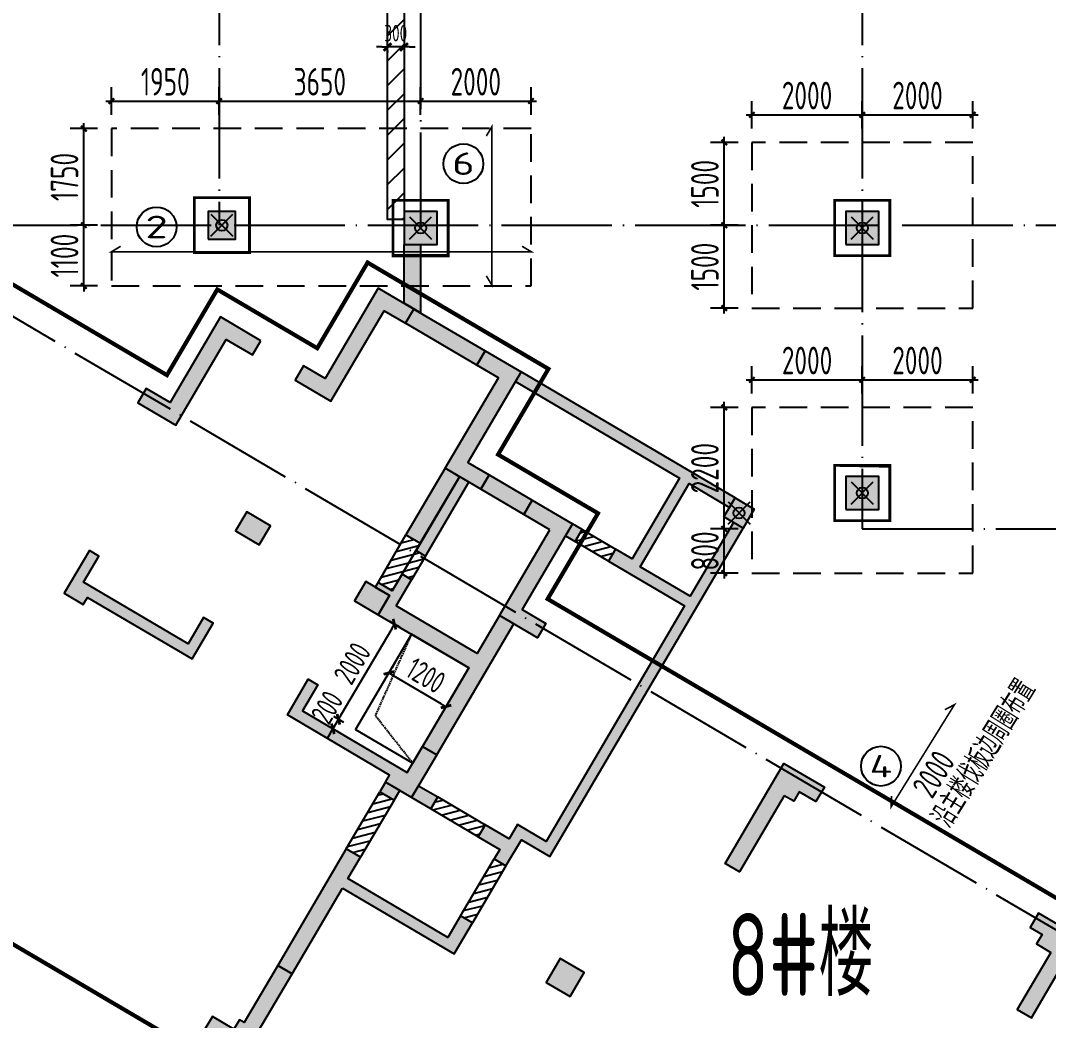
# Model space of a CAD drawing. Extents: x -57409 to 252654, y -8259 to 229119.
# Drawn here: x 150931 to 169550, y 155459 to 173571 of the extents above; entities that cross this region are included whole.
import ezdxf
from ezdxf.enums import TextEntityAlignment as Align

# ---------------------------------------------------------------- set-up
doc = ezdxf.new("R2010")
doc.units = 0
doc.header["$LTSCALE"] = 100
doc.header["$PDMODE"] = 35
doc.header["$PDSIZE"] = 200
for name, pattern in [('DASH', [0.35, 0.25, -0.1]), ('DASHED', [0.75, 0.5, -0.25]), ('DOTE', [2.4200000000000004, 2, -0.2, 0.02, -0.2])]:
    doc.linetypes.add(name, pattern=pattern)
doc.layers.get('0').update_dxf_attribs({"linetype": 'CONTINUOUS'})
doc.layers.get('Defpoints').update_dxf_attribs({"linetype": 'CONTINUOUS'})
for name, color, linetype in [('B-TEXT', 3, 'CONTINUOUS'), ('codim', 7, 'CONTINUOUS'), ('COLU', 7, 'CONTINUOUS'), ('colu-主楼', 7, 'CONTINUOUS'), ('CT', 2, 'CONTINUOUS'), ('DIM', 3, 'CONTINUOUS'), ('dim-wall', 7, 'CONTINUOUS'), ('dote', 253, 'DOTE'), ('fd', 2, 'CONTINUOUS'), ('h填实-主楼', 254, 'CONTINUOUS'), ('h填实-柱墙', 254, 'CONTINUOUS'), ('h斜线-墙', 7, 'CONTINUOUS'), ('JSK', 4, 'CONTINUOUS'), ('MK门框', 6, 'CONTINUOUS'), ('WALL', 3, 'CONTINUOUS'), ('wall-主楼', 2, 'CONTINUOUS'), ('Z-AXIS', 3, 'CONTINUOUS'), ('Z-CT', 2, 'CONTINUOUS'), ('Z-TEXT', 2, 'CONTINUOUS'), ('z柱下板带', 140, 'CONTINUOUS'), ('板底钢筋', 24, 'CONTINUOUS'), ('楼板负筋标注', 94, 'CONTINUOUS')]:
    doc.layers.add(name, color=color, linetype=linetype)
doc.layers.add('重心计算', color=7, linetype='CONTINUOUS', plot=False)
doc.styles.add('_TCH_AXIS', font='tssdeng.shx', dxfattribs={"width": 0.7, "bigfont": 'tssdchn.shx'})
doc.styles.add('COMPLEX', font='tssdeng.shx', dxfattribs={"width": 0.7, "bigfont": 'tssdchn.shx'})
doc.styles.add('Jgcad-DIM', font='tssdeng.shx', dxfattribs={"width": 0.7, "bigfont": 'tssdchn.shx'})
doc.styles.get("Standard").update_dxf_attribs({"font": 'tssdeng.shx', "width": 0.7, "bigfont": 'tssdchn.shx'})
doc.styles.add('TSSD_Dimension', font='tssdeng.shx', dxfattribs={"width": 0.7})
doc.dimstyles.new('TSSD_100_100$0', dxfattribs={"dimtxt": 300, "dimasz": 100, "dimexe": 100, "dimexo": 250, "dimgap": 100, "dimtad": 1, "dimdec": 0, "dimzin": 0, "dimdsep": 46, "dimtxsty": 'TSSD_Dimension', "dimblk": '_tsdbk', "dimblk1": '_tsdbk', "dimblk2": '_tsdbk', "dimsah": 1, "dimcen": 0, "dimdle": 100, "dimclrt": 7, "dimadec": 0, "dimazin": 0, "dimtfac": 1, "dimtdec": 0, "dimtix": 1, "dimtmove": 2, "dimatfit": 3, "dimldrblk": '_tsdbk', "dimfxl": 1, "dimtolj": 1, "dimtzin": 0, "dimarcsym": 0})
pattern_1 = [(14.54537173249153, (9856.540927073453, 8286.865382204975), (-31.89561669474234, 122.929531178078), [])]

# ---------------------------------------------------------------- blocks, each defined once
blk = doc.blocks.new('_AXISO')
blk.add_circle((2.273736754432321e-13, -5.684341886080801e-14), 0.5)
at = {"layer": 'B-TEXT', "style": 'COMPLEX', "width": 1.450892857142857}
blk.add_attdef('A', text='', height=0.56, dxfattribs=at).set_placement((0.2493750000001, -0.2800000000000296), (0.7493750000001, -0.2800000000000296), align=Align.FIT)
blk = doc.blocks.new('_ArchTick')
at = {"color": 0, "linetype": 'ByBlock', "const_width": 0.4}
blk.add_lwpolyline([(-0.5, -0.5), (0.5, 0.5)], dxfattribs=at)
blk = doc.blocks.new('*D2282')
at = {"layer": 'codim', "color": 0, "lineweight": -2}
for p, q in [((163677.6411610146, 164362.7230420788), (163677.6411610146, 164462.7230420788)), ((163677.6411610146, 163562.7230420791), (163677.6411610146, 164362.7230420788)), ((163677.6411610146, 163562.7230420791), (163677.6411610146, 163462.7230420791))]:
    blk.add_line(p, q, dxfattribs=at)
at = {"layer": 'codim', "color": 7, "lineweight": -2}
for p, q in [((163927.6411610146, 164362.7230420788), (163427.6411610146, 164362.7230420788)), ((163927.6411610146, 163562.7230420791), (163427.6411610146, 163562.7230420791))]:
    blk.add_line(p, q, dxfattribs=at)
at = {"layer": 'Defpoints', "color": 0}
for p in [(163677.6411610146, 164362.7230420788), (164177.6411610146, 164362.7230420788), (164177.6411610146, 163562.7230420791)]:
    blk.add_point(p, dxfattribs=at)
at = {"layer": 'codim', "color": 0, "lineweight": -2, "xscale": 100, "yscale": 100, "zscale": 100}
for p, rotation in [((163677.6411610146, 164362.7230420788), 270), ((163677.6411610146, 163562.7230420791), 90)]:
    blk.add_blockref('_ArchTick', p, dxfattribs=dict(at, rotation=rotation))
at = {"layer": 'codim', "color": 1, "insert": (163327.6411610146, 163962.723042079), "char_height": 500, "attachment_point": 5, "rotation": 90, "style": 'Jgcad-DIM'}
blk.add_mtext('\\A1;800', dxfattribs=at)
blk = doc.blocks.new('*D2283')
at = {"layer": 'codim', "color": 0, "lineweight": -2}
blk.add_line((163677.6411610146, 164262.7230420788), (163677.6411610146, 166662.723042079), dxfattribs=at)
at = {"layer": 'codim', "color": 7, "lineweight": -2}
for p, q in [((163927.6411610146, 166562.723042079), (163427.6411610146, 166562.723042079)), ((163927.6411610146, 164362.7230420788), (163427.6411610146, 164362.7230420788))]:
    blk.add_line(p, q, dxfattribs=at)
at = {"layer": 'Defpoints', "color": 0}
for p in [(163677.6411610146, 166562.723042079), (164177.6411610146, 166562.723042079), (164177.6411610146, 164362.7230420788)]:
    blk.add_point(p, dxfattribs=at)
at = {"layer": 'codim', "color": 0, "lineweight": -2, "xscale": 100, "yscale": 100, "zscale": 100}
for p, rotation in [((163677.6411610146, 166562.723042079), 90), ((163677.6411610146, 164362.7230420788), 270)]:
    blk.add_blockref('_ArchTick', p, dxfattribs=dict(at, rotation=rotation))
at = {"layer": 'codim', "color": 1, "insert": (163327.6411610146, 165462.7230420789), "char_height": 500, "attachment_point": 5, "rotation": 90, "style": 'Jgcad-DIM'}
blk.add_mtext('\\A1;2200', dxfattribs=at)
blk = doc.blocks.new('*D2284')
at = {"layer": 'codim', "color": 7, "lineweight": -2}
for p, q in [((164177.6411610146, 166812.723042079), (164177.6411610146, 167312.723042079)), ((166177.6411610146, 166812.723042079), (166177.6411610146, 167312.723042079))]:
    blk.add_line(p, q, dxfattribs=at)
at = {"layer": 'codim', "color": 0, "lineweight": -2}
blk.add_line((164077.6411610146, 167062.723042079), (166277.6411610146, 167062.723042079), dxfattribs=at)
at = {"layer": 'Defpoints', "color": 0}
for p in [(166177.6411610146, 167062.723042079), (164177.6411610146, 166562.723042079), (166177.6411610146, 166562.723042079)]:
    blk.add_point(p, dxfattribs=at)
at = {"layer": 'codim', "color": 0, "lineweight": -2, "xscale": 100, "yscale": 100, "zscale": 100, "rotation": 180}
blk.add_blockref('_ArchTick', (164177.6411610146, 167062.723042079), dxfattribs=at)
at = {"layer": 'codim', "color": 0, "lineweight": -2, "xscale": 100, "yscale": 100, "zscale": 100}
blk.add_blockref('_ArchTick', (166177.6411610146, 167062.723042079), dxfattribs=at)
at = {"layer": 'codim', "color": 1, "insert": (165177.6411610146, 167412.723042079), "char_height": 500, "attachment_point": 5, "style": 'Jgcad-DIM'}
blk.add_mtext('\\A1;2000', dxfattribs=at)
blk = doc.blocks.new('*D2285')
at = {"layer": 'codim', "color": 7, "lineweight": -2}
for p, q in [((166177.6411610146, 166812.723042079), (166177.6411610146, 167312.723042079)), ((168177.6411610147, 166812.723042079), (168177.6411610147, 167312.723042079))]:
    blk.add_line(p, q, dxfattribs=at)
at = {"layer": 'codim', "color": 0, "lineweight": -2}
blk.add_line((166077.6411610146, 167062.723042079), (168277.6411610147, 167062.723042079), dxfattribs=at)
at = {"layer": 'Defpoints', "color": 0}
for p in [(168177.6411610147, 167062.723042079), (166177.6411610146, 166562.723042079), (168177.6411610147, 166562.723042079)]:
    blk.add_point(p, dxfattribs=at)
at = {"layer": 'codim', "color": 0, "lineweight": -2, "xscale": 100, "yscale": 100, "zscale": 100, "rotation": 180}
blk.add_blockref('_ArchTick', (166177.6411610146, 167062.723042079), dxfattribs=at)
at = {"layer": 'codim', "color": 0, "lineweight": -2, "xscale": 100, "yscale": 100, "zscale": 100}
blk.add_blockref('_ArchTick', (168177.6411610147, 167062.723042079), dxfattribs=at)
at = {"layer": 'codim', "color": 1, "insert": (167177.6411610146, 167412.723042079), "char_height": 500, "attachment_point": 5, "style": 'Jgcad-DIM'}
blk.add_mtext('\\A1;2000', dxfattribs=at)
blk = doc.blocks.new('*D2294')
at = {"layer": 'codim', "color": 7, "lineweight": -2}
for p, q in [((163927.6411610146, 169862.723042047), (163427.6411610145, 169862.723042047)), ((163927.6411610145, 168362.723042047), (163427.6411610145, 168362.723042047))]:
    blk.add_line(p, q, dxfattribs=at)
at = {"layer": 'codim', "color": 0, "lineweight": -2}
blk.add_line((163677.6411610145, 168262.723042047), (163677.6411610145, 169962.723042047), dxfattribs=at)
at = {"layer": 'Defpoints', "color": 0}
for p in [(163677.6411610145, 169862.723042047), (164177.6411610146, 169862.723042047), (164177.6411610145, 168362.723042047)]:
    blk.add_point(p, dxfattribs=at)
at = {"layer": 'codim', "color": 0, "lineweight": -2, "xscale": 100, "yscale": 100, "zscale": 100}
for p, rotation in [((163677.6411610145, 169862.723042047), 90), ((163677.6411610145, 168362.723042047), 270)]:
    blk.add_blockref('_ArchTick', p, dxfattribs=dict(at, rotation=rotation))
at = {"layer": 'codim', "color": 1, "insert": (163327.6411610145, 169112.723042047), "char_height": 500, "attachment_point": 5, "rotation": 90, "style": 'Jgcad-DIM'}
blk.add_mtext('\\A1;1500', dxfattribs=at)
blk = doc.blocks.new('*D2295')
at = {"layer": 'codim', "color": 7, "lineweight": -2}
for p, q in [((163927.6411610146, 171362.7230420471), (163427.6411610145, 171362.7230420471)), ((163927.6411610146, 169862.723042047), (163427.6411610145, 169862.723042047))]:
    blk.add_line(p, q, dxfattribs=at)
at = {"layer": 'codim', "color": 0, "lineweight": -2}
blk.add_line((163677.6411610145, 169762.723042047), (163677.6411610145, 171462.7230420471), dxfattribs=at)
at = {"layer": 'Defpoints', "color": 0}
for p in [(163677.6411610145, 171362.7230420471), (164177.6411610146, 171362.7230420471), (164177.6411610146, 169862.723042047)]:
    blk.add_point(p, dxfattribs=at)
at = {"layer": 'codim', "color": 0, "lineweight": -2, "xscale": 100, "yscale": 100, "zscale": 100}
for p, rotation in [((163677.6411610145, 171362.7230420471), 90), ((163677.6411610145, 169862.723042047), 270)]:
    blk.add_blockref('_ArchTick', p, dxfattribs=dict(at, rotation=rotation))
at = {"layer": 'codim', "color": 1, "insert": (163327.6411610145, 170612.7230420471), "char_height": 500, "attachment_point": 5, "rotation": 90, "style": 'Jgcad-DIM'}
blk.add_mtext('\\A1;1500', dxfattribs=at)
blk = doc.blocks.new('*D2296')
at = {"layer": 'codim', "color": 7, "lineweight": -2}
for p, q in [((164177.6411610146, 171612.7230420471), (164177.6411610146, 172112.7230420471)), ((166177.6411610146, 171612.723042047), (166177.6411610146, 172112.7230420471))]:
    blk.add_line(p, q, dxfattribs=at)
at = {"layer": 'codim', "color": 0, "lineweight": -2}
blk.add_line((164077.6411610146, 171862.7230420471), (166277.6411610146, 171862.7230420471), dxfattribs=at)
at = {"layer": 'Defpoints', "color": 0}
for p in [(166177.6411610146, 171862.7230420471), (164177.6411610146, 171362.7230420471), (166177.6411610146, 171362.723042047)]:
    blk.add_point(p, dxfattribs=at)
at = {"layer": 'codim', "color": 0, "lineweight": -2, "xscale": 100, "yscale": 100, "zscale": 100, "rotation": 180}
blk.add_blockref('_ArchTick', (164177.6411610146, 171862.7230420471), dxfattribs=at)
at = {"layer": 'codim', "color": 0, "lineweight": -2, "xscale": 100, "yscale": 100, "zscale": 100}
blk.add_blockref('_ArchTick', (166177.6411610146, 171862.7230420471), dxfattribs=at)
at = {"layer": 'codim', "color": 1, "insert": (165177.6411610146, 172212.7230420471), "char_height": 500, "attachment_point": 5, "style": 'Jgcad-DIM'}
blk.add_mtext('\\A1;2000', dxfattribs=at)
blk = doc.blocks.new('*D2297')
at = {"layer": 'codim', "color": 7, "lineweight": -2}
for p, q in [((166177.6411610146, 171612.723042047), (166177.6411610146, 172112.7230420471)), ((168177.6411610146, 171612.723042047), (168177.6411610146, 172112.7230420471))]:
    blk.add_line(p, q, dxfattribs=at)
at = {"layer": 'codim', "color": 0, "lineweight": -2}
blk.add_line((166077.6411610146, 171862.7230420471), (168277.6411610146, 171862.7230420471), dxfattribs=at)
at = {"layer": 'Defpoints', "color": 0}
for p in [(168177.6411610146, 171862.7230420471), (166177.6411610146, 171362.723042047), (168177.6411610146, 171362.723042047)]:
    blk.add_point(p, dxfattribs=at)
at = {"layer": 'codim', "color": 0, "lineweight": -2, "xscale": 100, "yscale": 100, "zscale": 100, "rotation": 180}
blk.add_blockref('_ArchTick', (166177.6411610146, 171862.7230420471), dxfattribs=at)
at = {"layer": 'codim', "color": 0, "lineweight": -2, "xscale": 100, "yscale": 100, "zscale": 100}
blk.add_blockref('_ArchTick', (168177.6411610146, 171862.7230420471), dxfattribs=at)
at = {"layer": 'codim', "color": 1, "insert": (167177.6411610146, 172212.7230420471), "char_height": 500, "attachment_point": 5, "style": 'Jgcad-DIM'}
blk.add_mtext('\\A1;2000', dxfattribs=at)
blk = doc.blocks.new('*D2298')
at = {"layer": 'codim', "color": 7, "lineweight": -2}
for p, q in [((152327.6411610182, 169862.7230420505), (151827.6411610182, 169862.7230420505)), ((152327.6411610182, 168762.7230420508), (151827.6411610182, 168762.7230420508))]:
    blk.add_line(p, q, dxfattribs=at)
at = {"layer": 'codim', "color": 0, "lineweight": -2}
for p, q in [((152077.6411610182, 169862.7230420505), (152077.6411610182, 169962.7230420505)), ((152077.6411610182, 168762.7230420508), (152077.6411610182, 169862.7230420505)), ((152077.6411610182, 168762.7230420508), (152077.6411610182, 168662.7230420508))]:
    blk.add_line(p, q, dxfattribs=at)
at = {"layer": 'Defpoints', "color": 0}
for p in [(152077.6411610182, 169862.7230420505), (152577.6411610182, 169862.7230420505), (152577.6411610182, 168762.7230420508)]:
    blk.add_point(p, dxfattribs=at)
at = {"layer": 'codim', "color": 0, "lineweight": -2, "xscale": 100, "yscale": 100, "zscale": 100}
for p, rotation in [((152077.6411610182, 169862.7230420505), 270), ((152077.6411610182, 168762.7230420508), 90)]:
    blk.add_blockref('_ArchTick', p, dxfattribs=dict(at, rotation=rotation))
at = {"layer": 'codim', "color": 1, "insert": (151727.6411610182, 169312.7230420507), "char_height": 500, "attachment_point": 5, "rotation": 90, "style": 'Jgcad-DIM'}
blk.add_mtext('\\A1;1100', dxfattribs=at)
blk = doc.blocks.new('*D2299')
at = {"layer": 'codim', "color": 0, "lineweight": -2}
blk.add_line((152077.6411610182, 169762.7230420505), (152077.6411610182, 171712.7230420504), dxfattribs=at)
at = {"layer": 'codim', "color": 7, "lineweight": -2}
for p, q in [((152327.6411610182, 171612.7230420504), (151827.6411610182, 171612.7230420504)), ((152327.6411610182, 169862.7230420505), (151827.6411610182, 169862.7230420505))]:
    blk.add_line(p, q, dxfattribs=at)
at = {"layer": 'Defpoints', "color": 0}
for p in [(152077.6411610182, 171612.7230420504), (152577.6411610182, 171612.7230420504), (152577.6411610182, 169862.7230420505)]:
    blk.add_point(p, dxfattribs=at)
at = {"layer": 'codim', "color": 0, "lineweight": -2, "xscale": 100, "yscale": 100, "zscale": 100}
for p, rotation in [((152077.6411610182, 171612.7230420504), 90), ((152077.6411610182, 169862.7230420505), 270)]:
    blk.add_blockref('_ArchTick', p, dxfattribs=dict(at, rotation=rotation))
at = {"layer": 'codim', "color": 1, "insert": (151727.6411610182, 170737.7230420505), "char_height": 500, "attachment_point": 5, "rotation": 90, "style": 'Jgcad-DIM'}
blk.add_mtext('\\A1;1750', dxfattribs=at)
blk = doc.blocks.new('*D2300')
at = {"layer": 'codim', "color": 7, "lineweight": -2}
for p, q in [((152577.6411610182, 171862.7230420504), (152577.6411610182, 172362.7230420504)), ((154527.6411610181, 171862.7230420504), (154527.6411610181, 172362.7230420504))]:
    blk.add_line(p, q, dxfattribs=at)
at = {"layer": 'codim', "color": 0, "lineweight": -2}
blk.add_line((152477.6411610182, 172112.7230420504), (154627.6411610181, 172112.7230420504), dxfattribs=at)
at = {"layer": 'Defpoints', "color": 0}
for p in [(154527.6411610181, 172112.7230420504), (152577.6411610182, 171612.7230420504), (154527.6411610181, 171612.7230420504)]:
    blk.add_point(p, dxfattribs=at)
at = {"layer": 'codim', "color": 0, "lineweight": -2, "xscale": 100, "yscale": 100, "zscale": 100, "rotation": 180}
blk.add_blockref('_ArchTick', (152577.6411610182, 172112.7230420504), dxfattribs=at)
at = {"layer": 'codim', "color": 0, "lineweight": -2, "xscale": 100, "yscale": 100, "zscale": 100}
blk.add_blockref('_ArchTick', (154527.6411610181, 172112.7230420504), dxfattribs=at)
at = {"layer": 'codim', "color": 1, "insert": (153552.6411610181, 172462.7230420504), "char_height": 500, "attachment_point": 5, "style": 'Jgcad-DIM'}
blk.add_mtext('\\A1;1950', dxfattribs=at)
blk = doc.blocks.new('*D2301')
at = {"layer": 'codim', "color": 7, "lineweight": -2}
for p, q in [((154527.6411610181, 171862.7230420504), (154527.6411610181, 172362.7230420504)), ((158177.6411610181, 171862.7230420508), (158177.6411610181, 172362.7230420504))]:
    blk.add_line(p, q, dxfattribs=at)
at = {"layer": 'codim', "color": 0, "lineweight": -2}
blk.add_line((154427.6411610181, 172112.7230420504), (158277.6411610181, 172112.7230420504), dxfattribs=at)
at = {"layer": 'Defpoints', "color": 0}
for p in [(158177.6411610181, 172112.7230420504), (154527.6411610181, 171612.7230420504), (158177.6411610181, 171612.7230420508)]:
    blk.add_point(p, dxfattribs=at)
at = {"layer": 'codim', "color": 0, "lineweight": -2, "xscale": 100, "yscale": 100, "zscale": 100, "rotation": 180}
blk.add_blockref('_ArchTick', (154527.6411610181, 172112.7230420504), dxfattribs=at)
at = {"layer": 'codim', "color": 0, "lineweight": -2, "xscale": 100, "yscale": 100, "zscale": 100}
blk.add_blockref('_ArchTick', (158177.6411610181, 172112.7230420504), dxfattribs=at)
at = {"layer": 'codim', "color": 1, "insert": (156352.6411610181, 172462.7230420504), "char_height": 500, "attachment_point": 5, "style": 'Jgcad-DIM'}
blk.add_mtext('\\A1;3650', dxfattribs=at)
blk = doc.blocks.new('*D457')
at = {"layer": 'codim', "color": 7, "lineweight": -2}
for p, q in [((158177.6411610181, 171862.7230420508), (158177.6411610181, 172362.7230420504)), ((160177.6411610183, 171862.7230420509), (160177.6411610183, 172362.7230420504))]:
    blk.add_line(p, q, dxfattribs=at)
at = {"layer": 'codim', "color": 0, "lineweight": -2}
blk.add_line((158077.6411610181, 172112.7230420504), (160277.6411610183, 172112.7230420504), dxfattribs=at)
at = {"layer": 'Defpoints', "color": 0}
for p in [(160177.6411610183, 172112.7230420504), (158177.6411610181, 171612.7230420508), (160177.6411610183, 171612.7230420509)]:
    blk.add_point(p, dxfattribs=at)
at = {"layer": 'codim', "color": 0, "lineweight": -2, "xscale": 100, "yscale": 100, "zscale": 100, "rotation": 180}
blk.add_blockref('_ArchTick', (158177.6411610181, 172112.7230420504), dxfattribs=at)
at = {"layer": 'codim', "color": 0, "lineweight": -2, "xscale": 100, "yscale": 100, "zscale": 100}
blk.add_blockref('_ArchTick', (160177.6411610183, 172112.7230420504), dxfattribs=at)
at = {"layer": 'codim', "color": 1, "insert": (159177.6411610182, 172462.7230420504), "char_height": 500, "attachment_point": 5, "style": 'Jgcad-DIM'}
blk.add_mtext('\\A1;2000', dxfattribs=at)
blk = doc.blocks.new('_tsdbk')
blk.add_line((-1, 0), (0, 0))
at = {"const_width": 0.5}
blk.add_lwpolyline([(-0.7000000000000001, -0.7000000000000001), (0.7000000000000001, 0.7000000000000001)], dxfattribs=at)
blk = doc.blocks.new('*D2790')
at = {"layer": 'Defpoints', "color": 0}
for p in [(157596.6730356034, 161742.881685427), (157603.4497234804, 161754.3862185069), (158631.1099990848, 161134.6546155082)]:
    blk.add_point(p, dxfattribs=at)
at = {"layer": 'dim-wall', "color": 0, "lineweight": -2}
for p, q in [((157723.5576263436, 161958.2889755374), (157654.2035597764, 161840.5491345511)), ((158551.2414757773, 161196.0942102119), (157689.6126395245, 161703.6323822109)), ((158757.994589825, 161350.0619056186), (158688.1582281175, 161231.50328996))]:
    blk.add_line(p, q, dxfattribs=at)
at = {"layer": 'dim-wall', "color": 0, "lineweight": -2, "xscale": 100, "yscale": 100, "zscale": 100}
for p, rotation in [((157603.4497234804, 161754.3862185069), 149.5000000000001), ((158637.4043918215, 161145.3403739159), 329.5000000000001)]:
    blk.add_blockref('_tsdbk', p, dxfattribs=dict(at, rotation=rotation))
at = {"layer": 'dim-wall', "color": 7, "insert": (158272.6885665391, 161708.3520443439), "char_height": 400, "attachment_point": 5, "rotation": 329.50000000000006, "style": 'TSSD_Dimension'}
blk.add_mtext('\\A1;1200', dxfattribs=at)
blk = doc.blocks.new('*D2791')
at = {"layer": 'Defpoints', "color": 0}
for p in [(158014.8291003543, 162454.0570198945), (156689.4549146379, 160913.5785991001), (157001.1173171553, 160729.9954140916)]:
    blk.add_point(p, dxfattribs=at)
at = {"layer": 'dim-wall', "color": 0, "lineweight": -2}
for p, q in [((157653.7774859942, 162550.6734636254), (156740.208750934, 160999.7415151442)), ((157799.421810244, 162580.9416106347), (157618.3684062461, 162687.5902159656)), ((156785.7100270449, 160856.8800048317), (156603.2919985937, 160964.3324353962))]:
    blk.add_line(p, q, dxfattribs=at)
at = {"layer": 'dim-wall', "color": 0, "lineweight": -2, "xscale": 100, "yscale": 100, "zscale": 100}
for p, rotation in [((157704.5313222903, 162636.8363796695), 59.50000000000002), ((156689.4549146379, 160913.5785991001), 239.5000000000001)]:
    blk.add_blockref('_tsdbk', p, dxfattribs=dict(at, rotation=rotation))
at = {"layer": 'dim-wall', "color": 7, "insert": (156938.5043703316, 161927.468998273), "char_height": 400, "attachment_point": 5, "rotation": 59.500000000000064, "style": 'TSSD_Dimension'}
blk.add_mtext('\\A1;2000', dxfattribs=at)
blk = doc.blocks.new('*D2792')
at = {"layer": 'Defpoints', "color": 0}
for p in [(156519.6116537859, 160781.1004009176), (156587.7700861612, 160740.9520159999), (157001.1173171553, 160729.9954140916)]:
    blk.add_point(p, dxfattribs=at)
at = {"layer": 'dim-wall', "color": 0, "lineweight": -2}
for p, q in [((156740.2087509341, 160999.7415151442), (156790.9625872301, 161085.9044311883)), ((156689.454914638, 160913.5785991), (156587.7700861612, 160740.9520159999)), ((156785.7100270449, 160856.8800048317), (156603.2919985938, 160964.3324353961)), ((156735.0189438963, 160654.2158101774), (156673.9330022053, 160690.1981797038)), ((156537.0162498651, 160654.7890999557), (156486.262413569, 160568.6261839116))]:
    blk.add_line(p, q, dxfattribs=at)
at = {"layer": 'dim-wall', "color": 0, "lineweight": -2, "xscale": 100, "yscale": 100, "zscale": 100}
for p, rotation in [((156587.7700861612, 160740.9520159999), 59.50000000000007), ((156689.454914638, 160913.5785991), 239.5000000000001)]:
    blk.add_blockref('_tsdbk', p, dxfattribs=dict(at, rotation=rotation))
at = {"layer": 'dim-wall', "color": 7, "insert": (156482.0152349515, 161129.3248164084), "char_height": 400, "attachment_point": 5, "rotation": 59.500000000000064, "style": 'TSSD_Dimension'}
blk.add_mtext('\\A1;200', dxfattribs=at)
blk = doc.blocks.new('*D2935')
at = {"layer": 'Defpoints', "color": 0}
for p in [(157577.5572086581, 173278.42903497), (157877.5572086581, 173278.4287595274), (157577.5572086581, 173092.1479980526)]:
    blk.add_point(p, dxfattribs=at)
at = {"layer": 'DIM', "color": 0, "lineweight": -2}
for p, q in [((157477.5572086581, 173092.1479980526), (157377.5572086581, 173092.1479980526)), ((157877.5572086581, 173092.1479980526), (157577.5572086581, 173092.1479980526)), ((157577.5572086581, 173028.42903497), (157577.5572086581, 172992.1479980526)), ((157877.5572086581, 173028.4287595274), (157877.5572086581, 172992.1479980526)), ((157977.5572086581, 173092.1479980526), (158077.5572086581, 173092.1479980526))]:
    blk.add_line(p, q, dxfattribs=at)
at = {"layer": 'DIM', "color": 0, "lineweight": -2, "xscale": 100, "yscale": 100, "zscale": 100}
blk.add_blockref('_tsdbk', (157577.5572086581, 173092.1479980526), dxfattribs=at)
at = {"layer": 'DIM', "color": 0, "lineweight": -2, "xscale": 100, "yscale": 100, "zscale": 100, "rotation": 180}
blk.add_blockref('_tsdbk', (157877.5572086581, 173092.1479980526), dxfattribs=at)
at = {"layer": 'DIM', "color": 7, "insert": (157727.5572086581, 173342.1479980526), "char_height": 300, "attachment_point": 5, "style": 'TSSD_Dimension'}
blk.add_mtext('\\A1;300', dxfattribs=at)

msp = doc.modelspace()

# ---------------------------------------------------------------- hatches: boundary and pattern name
at = {"layer": 'fd'}
h = msp.add_hatch(dxfattribs=at)
h.set_pattern_fill('ANSI31', color=183, scale=100, style=0)
h.set_pattern_definition([(45, (0, 0), (-224.5064030267288, 224.5064030267288), [])])
h.paths.add_polyline_path([(157877.5541676564, 169966.302352288), (157577.5541676564, 169966.3026277309), (157577.5604536023, 176812.6806290026), (157877.5604536023, 176812.68035356)])
at = {"layer": 'h填实-主楼'}
for points in [[(157410.2802282563, 168725.7809999655), (156447.2540051131, 167087.922425501), (156059.340143843, 167316.0075767772), (155907.2834239886, 167057.3984169926), (156553.8065261074, 166677.2564981997), (157516.8327015884, 168315.1149916006), (157904.7465628601, 168087.0298403244), (158056.8033303783, 168345.6390811738)], [(155283.5124212983, 167772.1778793303), (154550.786238893, 168203.0053872948), (153638.4456579571, 166651.3499833109), (153207.4302565429, 166904.777929176), (153055.3734890262, 166646.1686883267), (153744.9981312882, 166240.6839749453), (154657.3387598897, 167792.3394599934), (155131.4557014449, 167513.5687195478)], [(159996.3726371021, 167205.2133245773), (159033.3464139594, 165567.3547501103), (159421.2602752351, 165339.2695988371), (159269.2035553798, 165080.6604390527), (158622.6804532579, 165460.8023578481), (159585.7066287342, 167098.6608512483), (159197.7927674649, 167326.7460025219), (159349.849534981, 167585.3552433717)], [(160519.1482414228, 164345.7193831488), (160045.0312775583, 164624.4901367149), (160197.0879974121, 164883.0992965004), (160929.8142021238, 164452.2717754147), (160017.4736211862, 162900.6163714312), (160448.4890226031, 162647.1884255693), (160296.4322550841, 162388.5791847186), (159606.8076128225, 162794.0638980992)], [(155256.330577177, 164075.9959516952), (155459.0729338634, 164420.8082728274), (155028.0575324518, 164674.2362186886), (154825.3151757627, 164329.4238975591)], [(152178.7382590856, 163971.4704295424), (151722.567956534, 163195.6427069974), (152067.3802776652, 162992.9003503064), (152143.4086614235, 163122.2049707311), (154039.8764276444, 162007.1220089352), (154420.0183464382, 162653.6451110561), (154247.6121858708, 162755.0162894026), (153968.8414454226, 162280.8993478464), (152072.3736792063, 163395.9823096401), (152351.1444196519, 163870.0992511973)], [(157411.4075842459, 162808.8562223827), (157614.1499409373, 163153.6685435133), (157183.1345395211, 163407.0964893769), (156980.3921828313, 163062.284168245)], [(158471.5631291509, 160271.4224355718), (158015.3928266001, 159495.5947130262), (157541.2758850451, 159774.3654534736), (157617.3042687999, 159903.670073898), (155763.9380427217, 160993.4102411072), (156144.0799615162, 161639.9333432286), (156316.4861220818, 161538.5621648846), (156037.7153816332, 161064.4452233296), (157934.183147855, 159949.3622615339), (158212.9538883051, 160423.4792030898)], [(164763.8242874834, 159529.8368240249), (163952.8548607235, 158150.5875395009), (163694.2456198749, 158302.6443070179), (164758.6429924979, 160112.9089929569), (165491.3691748994, 159682.0814849889), (165339.3124073833, 159423.4722441423), (165037.601626391, 159600.8718062468), (164936.2304480447, 159428.4656456819)], [(169591.19682756, 156691.4438043451), (168982.9697574922, 155657.0068409558), (169241.5789983389, 155504.9500734401), (170103.2340142726, 156970.4024382477), (169370.507831869, 157401.2299462121), (169218.451064351, 157142.6207053645), (169433.9587650592, 157015.9067324326), (169332.5875867126, 156843.500571865)], [(155326.4659341511, 155218.3675109), (155240.2628538687, 155269.0531000718), (155848.4899239389, 156303.4900634659), (155589.8806830902, 156455.5468309853), (154981.653613021, 155421.10986759), (154895.4505327395, 155471.7954567622), (154794.0793543944, 155299.389296198), (154406.1654931217, 155527.4744474737), (154254.1087256006, 155268.8652066251), (155460.9518495613, 154559.26695821), (155613.0086170788, 154817.8761990575), (155225.0947558075, 155045.9613503364)], [(160885.8130573815, 155893.7635542931), (161139.241003243, 156324.7789557079), (160708.2256018265, 156578.2069015717), (160454.7976559658, 156147.1915001571)]]:
    msp.add_hatch(color=256, dxfattribs=at).paths.add_polyline_path(points)
at = {"layer": 'h填实-柱墙'}
for points in [[(154327.6411610192, 169612.7230420637), (154827.6411610194, 169612.7230420647), (154827.6411610194, 170112.7230420644), (154327.6411610195, 170112.7230420633)], [(157877.6411610177, 169512.7230420572), (158477.6411610167, 169512.7230420581), (158477.6411610171, 170112.7230420577), (157877.6411610171, 170112.7230420571)], [(165877.6411610131, 169512.7230420573), (166477.641161013, 169512.7230420597), (166477.6411610126, 170112.7230420586), (165877.6411610141, 170112.7230420585)], [(158177.6411610162, 169512.7230420581), (158177.6411610175, 168274.5889908502), (157877.6411610185, 168450.9826498931), (157877.6411610177, 169512.7230420572)], [(158056.8033303783, 168345.6390811738), (159349.8495349837, 167585.3552433714), (159197.7927674649, 167326.7460025219), (157904.7465628601, 168087.0298403228)], [(159222.235950557, 158785.9964646105), (159610.1498118385, 158557.9113133297), (159508.7786334909, 158385.5051527603), (159724.2863341975, 158258.7911798297), (160003.0570746494, 158732.908121388), (160520.2755563456, 158428.7945863539), (164017.5812140922, 164376.8071340952), (163845.1750535271, 164478.17831244), (163059.5483924876, 163142.0305189655), (162154.4160716378, 163674.2291922715), (163041.4139110218, 165182.7831463109), (163774.140071305, 164751.9556513509), (163875.5112496489, 164924.3618119172), (159996.3726371021, 167205.2133245773), (159895.0014587574, 167032.8071640106), (162869.0077504558, 165284.1543246561), (162007.3527056575, 163818.7019107579), (161705.6419246691, 163996.1014728624), (161578.9279517379, 163780.5937721547), (162958.1772141428, 162969.6243583994), (160449.2405741257, 158702.5719252632), (159932.0220924288, 159006.6854602978), (159779.965324912, 158748.0762194507), (159348.9499234889, 159001.5041653178)], [(158171.6914221957, 164101.9024264118), (158881.2896941062, 165308.7455903305), (158622.6804532579, 165460.8023578481), (157913.0821813467, 164253.9591939292)], [(159421.2602752351, 165339.2695988371), (160197.0879974125, 164883.0992965002), (160045.0312775583, 164624.4901367149), (159269.2035553812, 165080.6604390518)], [(158095.6630384365, 163972.5978059881), (158268.0691990021, 163871.226627643), (159053.6958546714, 165207.3744119852), (158881.2896941062, 165308.7455903305)], [(165877.6411609875, 164712.723042063), (166477.6411609882, 164712.7230420641), (166477.6411609876, 165312.7230420629), (165877.641160987, 165312.723042062)], [(163875.511249648, 164924.3618119121), (164220.3235707797, 164721.6194552207), (164017.5812140901, 164376.8071340893), (163672.768892958, 164579.5494907803)], [(160975.506389759, 164135.3928963631), (161102.2203626902, 164350.9005970698), (160929.8142021238, 164452.2717754147), (160803.1002291926, 164236.7640747082)], [(157735.8705126901, 162966.0942846732), (158014.6412531385, 163440.2112262298), (157842.2350922131, 163541.5824047861), (157664.8355301094, 163239.8716237974), (157406.2262892608, 163391.9283913149), (157355.5407000878, 163305.7253110315), (157614.1499409365, 163153.6685435145), (157411.4075842459, 162808.8562223827), (159049.2661097953, 161845.830028001), (158212.9538883051, 160423.4792030898), (158471.5631291529, 160271.422435573), (159865.4168315404, 162642.0071435938), (159606.8075906927, 162794.0639111109), (159201.3228773127, 162104.4392688488)], [(157439.9047065262, 159601.9592930101), (157698.5139473748, 159449.9025254926), (157799.8851257196, 159622.3086860587), (157541.2758848711, 159774.3654535766)], [(158360.2051477296, 159292.8523563371), (158015.3928266067, 159495.5947130392), (158142.1067995315, 159711.1024137331), (158486.9191206617, 159508.3600570435)], [(156760.8305476826, 157855.1455402577), (158786.6029345054, 156664.0341945985), (159116.0592641267, 157224.3542164369), (158900.5515634204, 157351.0681893684), (158672.4664121438, 156963.1543280962), (156862.2017260274, 158027.5517008223), (157090.2868773063, 158415.4655620992), (156831.6776364583, 158567.5223296155), (155589.8806830902, 156455.5468309853), (155848.4899239376, 156303.4900634666)]]:
    msp.add_hatch(color=256, dxfattribs=at).paths.add_polyline_path(points)
at = {"layer": 'h斜线-墙'}
h = msp.add_hatch(dxfattribs=at)
h.set_pattern_fill('ANSI31', color=256, scale=39.99999999999999, angle=-30.45462826750847, style=0)
h.set_pattern_definition(pattern_1)
h.paths.add_polyline_path([(157913.0821813467, 164253.9591939292), (158171.6914218341, 164101.9024266243), (157664.8355301094, 163239.8716237974), (157406.226289621, 163391.9283911019)])
h = msp.add_hatch(dxfattribs=at)
h.set_pattern_fill('ANSI31', color=256, scale=39.99999999999999, angle=-30.45462826750847, style=0)
h.set_pattern_definition(pattern_1)
h.paths.add_polyline_path([(161102.2203626902, 164350.9005970698), (161705.6419246691, 163996.1014728624), (161578.9279517379, 163780.5937721547), (160975.506389759, 164135.3928963631)])
h = msp.add_hatch(dxfattribs=at)
h.set_pattern_fill('ANSI31', color=256, scale=39.99999999999999, angle=-30.45462826750847, style=0)
h.set_pattern_definition(pattern_1)
h.paths.add_polyline_path([(158095.9799549112, 163972.4114657984), (158268.0691990021, 163871.226627643), (158014.6412531385, 163440.2112262298), (157842.5520090496, 163541.3960643843)])
h = msp.add_hatch(dxfattribs=at)
h.set_pattern_fill('ANSI31', color=256, scale=39.99999999999999, angle=-30.45462826750847, style=0)
h.set_pattern_definition(pattern_1)
h.paths.add_polyline_path([(157439.9047065262, 159601.9592930101), (157698.5139473758, 159449.9025254919), (157090.2868773063, 158415.4655620992), (156831.6776364566, 158567.5223296187)])
h = msp.add_hatch(dxfattribs=at)
h.set_pattern_fill('ANSI31', color=256, scale=39.99999999999999, angle=-30.45462826750847, style=0)
h.set_pattern_definition(pattern_1)
h.paths.add_polyline_path([(158486.9191206591, 159508.3600570392), (159348.9499234861, 159001.5041653135), (159222.235950557, 158785.9964646105), (158360.2051477296, 159292.8523563371)])
h = msp.add_hatch(dxfattribs=at)
h.set_pattern_fill('ANSI31', color=256, scale=39.99999999999999, angle=-30.45462826750847, style=0)
h.set_pattern_definition(pattern_1)
h.paths.add_polyline_path([(159508.7786334909, 158385.5051527603), (159724.2863341971, 158258.7911798298), (159116.0592641267, 157224.3542164369), (158900.5515634209, 157351.068189367)])

# ---------------------------------------------------------------- linework, layer by layer
at = {"layer": 'COLU'}
for points in [[(154327.6411610192, 169612.7230420637), (154827.6411610194, 169612.7230420647), (154827.6411610194, 170112.7230420644), (154327.6411610195, 170112.7230420633)], [(157877.6411610177, 169512.7230420572), (158477.6411610167, 169512.7230420581), (158477.6411610171, 170112.7230420577), (157877.6411610171, 170112.7230420571)], [(165877.6411610131, 169512.7230420573), (166477.641161013, 169512.7230420597), (166477.6411610126, 170112.7230420586), (165877.6411610141, 170112.7230420585)], [(165877.6411609875, 164712.723042063), (166477.6411609882, 164712.7230420641), (166477.6411609876, 165312.7230420629), (165877.641160987, 165312.723042062)], [(163875.511249648, 164924.3618119121), (164220.3235707797, 164721.6194552207), (164017.5812140901, 164376.8071340893), (163672.768892958, 164579.5494907803)]]:
    msp.add_lwpolyline(points, close=True, dxfattribs=at)
at = {"layer": 'colu-主楼'}
for points in [[(155256.330577177, 164075.9959516952), (155459.0729338634, 164420.8082728274), (155028.0575324518, 164674.2362186886), (154825.3151757627, 164329.4238975591)], [(157411.4075842459, 162808.8562223827), (157614.1499409373, 163153.6685435133), (157183.1345395211, 163407.0964893769), (156980.3921828313, 163062.284168245)], [(160885.8130573815, 155893.7635542931), (161139.241003243, 156324.7789557079), (160708.2256018265, 156578.2069015717), (160454.7976559658, 156147.1915001571)]]:
    msp.add_lwpolyline(points, close=True, dxfattribs=at)
at = {"layer": 'CT', "const_width": 74.99999999999997}
for points in [[(145479.4892272617, 171912.6644538016), (153582.5787738295, 167148.2190715902), (154494.9193789314, 168699.8745166739), (156305.1840648696, 167635.4771440504), (157217.5246699619, 169187.1325891174), (160493.2417207045, 167261.0802005623), (159580.9011156122, 165709.4247554957), (161391.1658015502, 164645.027382872), (160478.8251964475, 163093.3719377886), (174788.5365233957, 154679.5641351413), (175700.8771284976, 156231.2195802253), (177511.1418144359, 155166.8222076024), (178423.4824195283, 156718.477652669), (181699.1994702707, 154792.4252641143), (180786.8588651782, 153240.7698190473), (182597.1235511166, 152176.3724464233), (181684.782946014, 150624.7170013402), (189270.6540108994, 146164.3851541554), (183137.6977210199, 135733.8124399379)], [(179308.86891058, 140073.1752895133), (166723.219189282, 147473.2713087123), (165810.878584177, 145921.6158636228), (157190.5705559082, 150990.174780872), (158102.9111610146, 152541.8302259611), (145517.2614397171, 159941.9262451601)]]:
    msp.add_lwpolyline(points, dxfattribs=at)
at = {"layer": 'CT', "const_width": 49.99999999999999}
for points in [[(154077.6411610203, 169362.723042063), (155077.6411610203, 169362.7230420651), (155077.6411610183, 170362.723042065), (154077.6411610182, 170362.7230420632)], [(157677.6411610181, 169312.723042057), (158677.641161018, 169312.7230420591), (158677.641161016, 170312.7230420587), (157677.641161016, 170312.723042057)], [(165677.6411610151, 169312.7230420569), (166677.6411610151, 169312.7230420606), (166677.641161011, 170312.7230420606), (165677.641161011, 170312.7230420568)], [(165677.6411609884, 164512.7230420626), (166677.6411609884, 164512.7230420636), (166677.6411609869, 165512.7230420636), (165677.6411609866, 165512.7230420623)]]:
    msp.add_lwpolyline(points, close=True, dxfattribs=at)
at = {"layer": 'dote', "ltscale": 10}
for p, q in [((154527.6411610183, 218687.8779629263), (154527.6411610182, 169862.7230420451)), ((166177.6411610141, 218687.877962926), (166177.6411610147, 164362.7230420788)), ((158177.641161018, 173964.6633285233), (158177.6411610182, 169862.7230420452)), ((145657.0766828172, 171228.2211065413), (197960.7956443826, 140474.7398761147)), ((89462.84517509624, 169862.7230420712), (219938.2151759666, 169862.7230420299)), ((166177.6411610147, 164362.7230420788), (219938.2151759666, 164362.7230420654))]:
    msp.add_line(p, q, dxfattribs=at)
at = {"layer": 'fd', "color": 183}
msp.add_lwpolyline([(157877.5541676564, 169966.302352288), (157577.5541676564, 169966.3026277309), (157577.5604536023, 176812.6806290026), (157877.5604536023, 176812.68035356), (157877.5541676564, 169966.3023522882)], dxfattribs=at)
at = {"layer": 'JSK'}
msp.add_lwpolyline([(158035.5542806371, 160121.7683441735), (159049.2660638358, 161845.8299499767), (158014.8291003539, 162454.0570198947), (157001.1173171553, 160729.9954140915)], close=True, dxfattribs=at)
at = {"layer": 'JSK', "linetype": 'DASH'}
msp.add_lwpolyline([(158035.5542806371, 160121.7683441735), (157360.5254896258, 160977.427787045), (158014.8291003549, 162454.0570198957)], dxfattribs=at)
at = {"layer": 'MK门框'}
for points in [[(157913.0821813467, 164253.9591939292), (158171.6914218341, 164101.9024266243), (157664.8355301094, 163239.8716237974), (157406.226289621, 163391.9283911019)], [(161102.2203626902, 164350.9005970698), (161705.6419246691, 163996.1014728624), (161578.9279517379, 163780.5937721547), (160975.506389759, 164135.3928963631)], [(158095.9799549112, 163972.4114657984), (158268.0691990021, 163871.226627643), (158014.6412531385, 163440.2112262298), (157842.5520090496, 163541.3960643843)], [(157439.9047065262, 159601.9592930101), (157698.5139473758, 159449.9025254919), (157090.2868773063, 158415.4655620992), (156831.6776364566, 158567.5223296187)], [(158486.9191206591, 159508.3600570392), (159348.9499234861, 159001.5041653135), (159222.235950557, 158785.9964646105), (158360.2051477296, 159292.8523563371)], [(159508.7786334909, 158385.5051527603), (159724.2863341971, 158258.7911798298), (159116.0592641267, 157224.3542164369), (158900.5515634209, 157351.068189367)]]:
    msp.add_lwpolyline(points, close=True, dxfattribs=at)
at = {"layer": 'WALL'}
for points in [[(158177.6411610162, 169512.7230420581), (158177.6411610175, 168274.5889908502), (157877.6411610185, 168450.9826498931), (157877.6411610177, 169512.7230420572)], [(158056.8033303783, 168345.6390811738), (159349.8495349837, 167585.3552433714), (159197.7927674649, 167326.7460025219), (157904.7465628601, 168087.0298403228)], [(158171.6914221957, 164101.9024264118), (158881.2896941062, 165308.7455903305), (158622.6804532579, 165460.8023578481), (157913.0821813467, 164253.9591939292)], [(159421.2602752351, 165339.2695988371), (160197.0879974125, 164883.0992965002), (160045.0312775583, 164624.4901367149), (159269.2035553812, 165080.6604390518)], [(160975.506389759, 164135.3928963631), (161102.2203626902, 164350.9005970698), (160929.8142021238, 164452.2717754147), (160803.1002291926, 164236.7640747082)], [(157735.8705126901, 162966.0942846732), (158014.6412531385, 163440.2112262298), (157842.2350922131, 163541.5824047861), (157664.8355301094, 163239.8716237974), (157406.2262892608, 163391.9283913149), (157355.5407000878, 163305.7253110315), (157614.1499409365, 163153.6685435145), (157411.4075842459, 162808.8562223827), (159049.2661097953, 161845.830028001), (158212.9538883051, 160423.4792030898), (158471.5631291529, 160271.422435573), (159865.4168315404, 162642.0071435938), (159606.8075906927, 162794.0639111109), (159201.3228773127, 162104.4392688488)], [(157439.9047065262, 159601.9592930101), (157698.5139473748, 159449.9025254926), (157799.8851257196, 159622.3086860587), (157541.2758848711, 159774.3654535766)]]:
    msp.add_lwpolyline(points, close=True, dxfattribs=at)
for points in [[(159222.235950557, 158785.9964646105), (159610.1498118385, 158557.9113133297), (159508.7786334909, 158385.5051527603), (159724.2863341975, 158258.7911798297), (160003.0570746494, 158732.908121388), (160520.2755563456, 158428.7945863539), (164017.5812140922, 164376.8071340952), (163845.1750535271, 164478.17831244), (163059.5483924876, 163142.0305189655), (162154.4160716378, 163674.2291922715), (163041.4139110218, 165182.7831463109), (163774.140071305, 164751.9556513509), (163875.5112496489, 164924.3618119172), (159996.3726371021, 167205.2133245773), (159895.0014587574, 167032.8071640106), (162869.0077504558, 165284.1543246561), (162007.3527056575, 163818.7019107579), (161705.6419246691, 163996.1014728624), (161578.9279517379, 163780.5937721547), (162958.1772141428, 162969.6243583994), (160449.2405741257, 158702.5719252632), (159932.0220924288, 159006.6854602978), (159779.965324912, 158748.0762194507), (159348.9499234889, 159001.5041653178), (159222.2359505646, 158785.9964646243)], [(158095.6630384365, 163972.5978059881), (158268.0691990021, 163871.226627643), (159053.6958546714, 165207.3744119852), (158881.2896941062, 165308.7455903305), (158095.6630384393, 163972.5978059856)], [(158360.2051477296, 159292.8523563371), (158015.3928266067, 159495.5947130392), (158142.1067995315, 159711.1024137331), (158486.9191206617, 159508.3600570435), (158360.2051477375, 159292.8523563504)], [(156760.8305476826, 157855.1455402577), (158786.6029345054, 156664.0341945985), (159116.0592641267, 157224.3542164369), (158900.5515634204, 157351.0681893684), (158672.4664121438, 156963.1543280962), (156862.2017260274, 158027.5517008223), (157090.2868773063, 158415.4655620992), (156831.6776364583, 158567.5223296155), (155589.8806830902, 156455.5468309853), (155848.4899239376, 156303.4900634666), (156760.8305476826, 157855.1455402563)]]:
    msp.add_lwpolyline(points, dxfattribs=at)
at = {"layer": 'wall-主楼'}
for points in [[(157410.2802282563, 168725.7809999655), (156447.2540051131, 167087.922425501), (156059.340143843, 167316.0075767772), (155907.2834239886, 167057.3984169926), (156553.8065261074, 166677.2564981997), (157516.8327015884, 168315.1149916006), (157904.7465628601, 168087.0298403244), (158056.8033303783, 168345.6390811738)], [(155283.5124212983, 167772.1778793303), (154550.786238893, 168203.0053872948), (153638.4456579571, 166651.3499833109), (153207.4302565429, 166904.777929176), (153055.3734890262, 166646.1686883267), (153744.9981312882, 166240.6839749453), (154657.3387598897, 167792.3394599934), (155131.4557014449, 167513.5687195478)], [(159996.3726371021, 167205.2133245773), (159033.3464139594, 165567.3547501103), (159421.2602752351, 165339.2695988371), (159269.2035553798, 165080.6604390527), (158622.6804532579, 165460.8023578481), (159585.7066287342, 167098.6608512483), (159197.7927674649, 167326.7460025219), (159349.849534981, 167585.3552433717)], [(160519.1482414228, 164345.7193831488), (160045.0312775583, 164624.4901367149), (160197.0879974121, 164883.0992965004), (160929.8142021238, 164452.2717754147), (160017.4736211862, 162900.6163714312), (160448.4890226031, 162647.1884255693), (160296.4322550841, 162388.5791847186), (159606.8076128225, 162794.0638980992)], [(152178.7382590856, 163971.4704295424), (151722.567956534, 163195.6427069974), (152067.3802776652, 162992.9003503064), (152143.4086614235, 163122.2049707311), (154039.8764276444, 162007.1220089352), (154420.0183464382, 162653.6451110561), (154247.6121858708, 162755.0162894026), (153968.8414454226, 162280.8993478464), (152072.3736792063, 163395.9823096401), (152351.1444196519, 163870.0992511973)], [(158471.5631291509, 160271.4224355718), (158015.3928266001, 159495.5947130262), (157541.2758850451, 159774.3654534736), (157617.3042687999, 159903.670073898), (155763.9380427217, 160993.4102411072), (156144.0799615162, 161639.9333432286), (156316.4861220818, 161538.5621648846), (156037.7153816332, 161064.4452233296), (157934.183147855, 159949.3622615339), (158212.9538883051, 160423.4792030898)], [(164763.8242874834, 159529.8368240249), (163952.8548607235, 158150.5875395009), (163694.2456198749, 158302.6443070179), (164758.6429924979, 160112.9089929569), (165491.3691748994, 159682.0814849889), (165339.3124073833, 159423.4722441423), (165037.601626391, 159600.8718062468), (164936.2304480447, 159428.4656456819)], [(169591.19682756, 156691.4438043451), (168982.9697574922, 155657.0068409558), (169241.5789983389, 155504.9500734401), (170103.2340142726, 156970.4024382477), (169370.507831869, 157401.2299462121), (169218.451064351, 157142.6207053645), (169433.9587650592, 157015.9067324326), (169332.5875867126, 156843.500571865)], [(155326.4659341511, 155218.3675109), (155240.2628538687, 155269.0531000718), (155848.4899239389, 156303.4900634659), (155589.8806830902, 156455.5468309853), (154981.653613021, 155421.10986759), (154895.4505327395, 155471.7954567622), (154794.0793543944, 155299.389296198), (154406.1654931217, 155527.4744474737), (154254.1087256006, 155268.8652066251), (155460.9518495613, 154559.26695821), (155613.0086170788, 154817.8761990575), (155225.0947558075, 155045.9613503364)]]:
    msp.add_lwpolyline(points, close=True, dxfattribs=at)
at = {"layer": 'Z-CT', "color": 1, "const_width": 50}
for points in [[(145479.4892272617, 171912.6644538016), (153582.5787738302, 167148.2190715909), (154494.9193789316, 168699.8745166752), (156305.1840648704, 167635.4771440521), (157217.5246699624, 169187.1325891192), (160493.241720705, 167261.0802005647), (159580.9011156129, 165709.4247554976), (161391.1658015513, 164645.0273828742), (160478.8251964486, 163093.3719377906), (174788.5365233981, 154679.5641351454), (175700.8771284997, 156231.2195802295), (177511.1418144382, 155166.8222076065), (178423.4824195304, 156718.4776526736), (181699.199470273, 154792.4252641191), (180786.8588651809, 153240.769819052), (182597.1235511191, 152176.3724464286), (181684.7829460167, 150624.7170013449), (189270.6540109026, 146164.3851541613), (183137.6977210246, 135733.8124399428)], [(179308.8689105837, 140073.1752895178), (166723.2191892851, 147473.2713087151), (165810.8785841802, 145921.6158636253), (157190.5705559109, 150990.1747808735), (158102.9111610168, 152541.8302259627), (145517.2614397182, 159941.9262451601)]]:
    msp.add_lwpolyline(points, dxfattribs=at)
at = {"layer": 'z柱下板带', "color": 6, "linetype": 'DASHED', "ltscale": 10}
msp.add_lwpolyline([(152577.6411610183, 168762.7230420651), (160177.641161016, 168762.723042065), (160177.641161016, 171612.723042065), (152577.6411610183, 171612.7230420651)], close=True, dxfattribs=at)
at = {"layer": 'z柱下板带', "linetype": 'DASHED', "ltscale": 10}
for points in [[(164177.6411610114, 168362.7230420941), (168177.6411610114, 168362.7230420941), (168177.6411610114, 171362.7230420941), (164177.6411610114, 171362.7230420941)], [(164177.6411609873, 163562.7230420971), (168177.6411609873, 163562.7230420971), (168177.6411609873, 166562.7230420971), (164177.6411609873, 166562.7230420971)]]:
    msp.add_lwpolyline(points, close=True, dxfattribs=at)
at = {"layer": '板底钢筋', "const_width": 30}
for points in [[(159367.4468698455, 168946.5320581548), (159467.446869846, 168779.8648828618), (159467.446869846, 171644.5503153877), (159367.4468698457, 171477.8831400952)], [(152744.3083363113, 169482.1009460607), (152577.6411610183, 169382.1009460601), (160182.8149162484, 169382.1009460599), (160016.1477409558, 169482.1009460602)], [(166705.871507318, 159526.7022708965), (166703.0200989847, 159332.3576882842), (167847.1201485933, 161177.2959924889), (167674.2980348002, 161088.3552014865)]]:
    msp.add_lwpolyline(points, dxfattribs=at)
at = {"layer": '重心计算', "color": 5}
for p in [(154577.6411610194, 169862.723042064), (154577.6411610194, 169862.723042064), (158177.6411610171, 169812.7230420576), (158177.6411610171, 169812.7230420576), (166177.641161013, 169812.7230420584), (166177.641161013, 169812.7230420584), (166177.6411609876, 165012.723042063), (166177.6411609876, 165012.723042063), (163946.5462318689, 164650.5844730006), (163946.5462318689, 164650.5844730006)]:
    msp.add_point(p, dxfattribs=at)

# ---------------------------------------------------------------- block references
at = {"layer": 'Z-TEXT'}
ref = msp.add_blockref('_AXISO', (158953.2696954528, 170978.347472582), dxfattribs=dict(at, xscale=720.0000000000074, yscale=720, zscale=720, rotation=359.9996457873825))
ref.add_attrib('A', '6', dxfattribs={"layer": 'Z-AXIS', "color": 7, "height": 407.2935059634514, "rotation": 359.9996457873888, "style": '_TCH_AXIS', "width": 1.999999999998255}).set_placement((158749.621683495, 170774.7019785841), (159156.9151894503, 170774.6994606238), align=Align.FIT)
ref = msp.add_blockref('_AXISO', (153395.5536663758, 169832.4359152257), dxfattribs=dict(at, xscale=720.0000000000074, yscale=720, zscale=720, rotation=359.9996457873825))
ref.add_attrib('A', '2', dxfattribs={"layer": 'Z-AXIS', "color": 7, "height": 407.2935059634514, "rotation": 359.9996457873888, "style": '_TCH_AXIS', "width": 1.857142857141237}).set_placement((153191.905654418, 169628.7904212278), (153599.1991603733, 169628.7879032676), align=Align.FIT)
ref = msp.add_blockref('_AXISO', (166515.3505591501, 160064.8775110545), dxfattribs=dict(at, xscale=720.0000000000074, yscale=720, zscale=720, rotation=359.9996457873825))
ref.add_attrib('A', '4', dxfattribs={"layer": 'Z-AXIS', "color": 7, "height": 407.2935059634514, "rotation": 359.9996457873888, "style": '_TCH_AXIS', "width": 1.733333333331821}).set_placement((166311.7025471923, 159861.2320170567), (166718.9960531477, 159861.2294990964), align=Align.FIT)

# ---------------------------------------------------------------- texts
at = {"layer": 'Z-TEXT', "width": 0.7}
msp.add_text('8#楼', height=1500, dxfattribs=at).set_placement((163729.9763610907, 155901.3535624861))
at = {"layer": '楼板负筋标注', "width": 0.7}
for s, p in [('沿主楼伐板边周圈布置', (167774.907551873, 158913.8055256075)), ('2000', (167443.0708913891, 159452.650448667))]:
    msp.add_text(s, height=450, rotation=58.19574177888383, dxfattribs=at).set_placement(p)

# ---------------------------------------------------------------- dimensions: what is measured, and where the dimension line sits
at = {"layer": 'codim'}
for base, p1, p2, angle, picture, middle in [((154527.6411610181, 172112.7230420504), (152577.6411610182, 171612.7230420504), (154527.6411610181, 171612.7230420504), 1.170444122778574e-12, '*D2300', (153552.6411610181, 172462.7230420504)), ((158177.6411610181, 172112.7230420504), (154527.6411610181, 171612.7230420504), (158177.6411610181, 171612.7230420508), 1.170444122778574e-12, '*D2301', (156352.6411610181, 172462.7230420504)), ((160177.6411610183, 172112.7230420504), (158177.6411610181, 171612.7230420508), (160177.6411610183, 171612.7230420509), 1.170444122778574e-12, '*D457', (159177.6411610182, 172462.7230420504)), ((152077.6411610182, 171612.7230420504), (152577.6411610182, 169862.7230420505), (152577.6411610182, 171612.7230420504), 90, '*D2299', (151727.6411610182, 170737.7230420505)), ((163677.6411610145, 171362.7230420471), (164177.6411610146, 169862.723042047), (164177.6411610146, 171362.7230420471), 90, '*D2295', (163327.6411610145, 170612.7230420471)), ((152077.6411610182, 169862.7230420505), (152577.6411610182, 168762.7230420508), (152577.6411610182, 169862.7230420505), 90, '*D2298', (151727.6411610182, 169312.7230420507)), ((163677.6411610145, 169862.723042047), (164177.6411610145, 168362.723042047), (164177.6411610146, 169862.723042047), 90, '*D2294', (163327.6411610145, 169112.723042047)), ((163677.6411610146, 166562.723042079), (164177.6411610146, 164362.7230420788), (164177.6411610146, 166562.723042079), 90, '*D2283', (163327.6411610146, 165462.7230420789)), ((163677.6411610146, 164362.7230420788), (164177.6411610146, 163562.7230420791), (164177.6411610146, 164362.7230420788), 90, '*D2282', (163327.6411610146, 163962.723042079))]:
    dim = msp.add_linear_dim(base=base, p1=p1, p2=p2, angle=angle, dimstyle='TSSD_100_100$0', override={"dimtxt": 500, "dimexe": 250, "dimtxsty": 'Jgcad-DIM', "dimblk": 'ArchTick', "dimblk1": 'ArchTick', "dimblk2": 'ArchTick', "dimclre": 7, "dimclrt": 1, "dimadec": 3}, dxfattribs=at)
    dim.commit()
    dim.dimension.update_dxf_attribs({"geometry": picture, "text_midpoint": middle})
for base, p1, p2, picture, middle in [((166177.6411610146, 171862.7230420471), (164177.6411610146, 171362.7230420471), (166177.6411610146, 171362.723042047), '*D2296', (165177.6411610146, 172212.7230420471)), ((168177.6411610146, 171862.7230420471), (166177.6411610146, 171362.723042047), (168177.6411610146, 171362.723042047), '*D2297', (167177.6411610146, 172212.7230420471)), ((166177.6411610146, 167062.723042079), (164177.6411610146, 166562.723042079), (166177.6411610146, 166562.723042079), '*D2284', (165177.6411610146, 167412.723042079)), ((168177.6411610147, 167062.723042079), (166177.6411610146, 166562.723042079), (168177.6411610147, 166562.723042079), '*D2285', (167177.6411610146, 167412.723042079))]:
    dim = msp.add_linear_dim(base=base, p1=p1, p2=p2, dimstyle='TSSD_100_100$0', override={"dimtxt": 500, "dimexe": 250, "dimtxsty": 'Jgcad-DIM', "dimblk": 'ArchTick', "dimblk1": 'ArchTick', "dimblk2": 'ArchTick', "dimclre": 7, "dimclrt": 1, "dimadec": 3}, dxfattribs=at)
    dim.commit()
    dim.dimension.update_dxf_attribs({"geometry": picture, "text_midpoint": middle})
at = {"layer": 'DIM'}
dim = msp.add_linear_dim(base=(157577.5572086581, 173092.1479980526), p1=(157877.5572086581, 173278.4287595274), p2=(157577.5572086581, 173278.42903497), dimstyle='TSSD_100_100$0', dxfattribs=at)
dim.commit()
dim.dimension.update_dxf_attribs({"geometry": '*D2935', "text_midpoint": (157727.5572086581, 173342.1479980526)})
at = {"layer": 'dim-wall'}
for base, p1, p2, angle, picture, middle in [((156689.4549146379, 160913.5785991001), (158014.8291003543, 162454.0570198945), (157001.1173171553, 160729.9954140915), 59.50000000000007, '*D2791', (156938.5043703316, 161927.468998273)), ((157603.4497234804, 161754.3862185069), (158631.1099990848, 161134.6546155082), (157596.6730356034, 161742.881685427), 329.5000000000001, '*D2790', (158272.6885665391, 161708.3520443439))]:
    dim = msp.add_linear_dim(base=base, p1=p1, p2=p2, angle=angle, dimstyle='TSSD_100_100$0', override={"dimtxt": 400}, dxfattribs=at)
    dim.commit()
    dim.dimension.update_dxf_attribs({"geometry": picture, "text_midpoint": middle})
dim = msp.add_linear_dim(base=(156587.7700861612, 160740.9520159999), p1=(157001.1173171553, 160729.9954140915), p2=(156519.6116537859, 160781.1004009175), angle=59.50000000000007, dimstyle='TSSD_100_100$0', override={"dimtxt": 400}, dxfattribs=at)
dim.commit()
dim.dimension.update_dxf_attribs({"geometry": '*D2792', "text_midpoint": (156482.0152349515, 161129.3248164084), "dimtype": 160})

doc.saveas('drawing.dxf')
